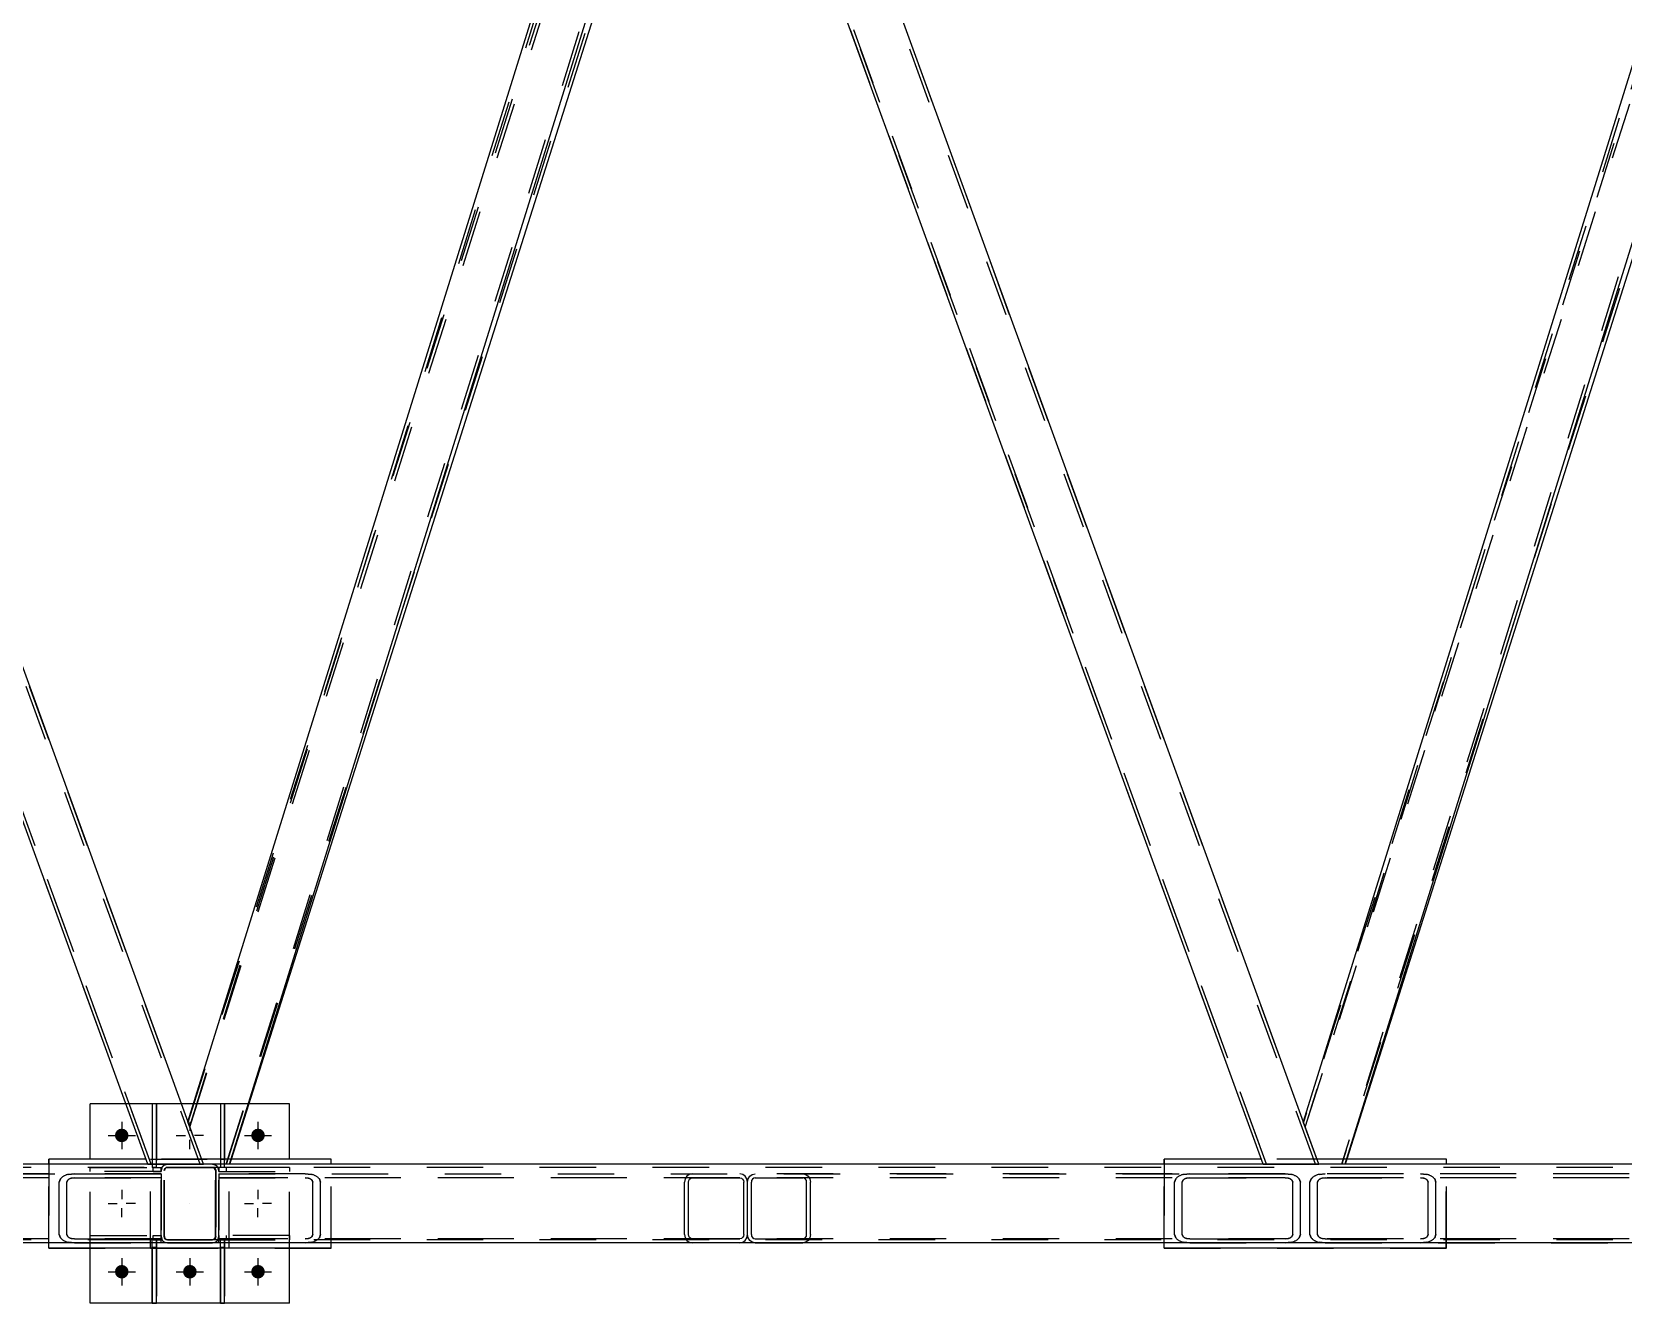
# Model space of a CAD drawing. Header units: millimetres. Extents: x -815 to 374, y -743 to 98.
# Drawn here: x 73.7 to 128.9, y -60.7 to -16.6 of the extents above; entities that cross this region are included whole.
import ezdxf

# ---------------------------------------------------------------- set-up
doc = ezdxf.new("R2010")
doc.units = ezdxf.units.MM
doc.linetypes.add('DXK_LINE_DOT2', pattern=[3.9198, 1.9599, -1.9599])
doc.linetypes.add('DXK_LINE_DOT3', pattern=[5.9187, 2.979, -0.9799, 0.9799, -0.9799])

# ---------------------------------------------------------------- blocks, each defined once
blk = doc.blocks.new('Bolt-232933173-1427 - 1369')
at = {"linetype": 'Continuous'}
for points in [[(77.026, -54.908, -1), (76.554, -54.908, -1)], [(81.754, -54.908, -1), (81.281, -54.908, -1)], [(77.026, -59.635, -1), (76.554, -59.635, -1)], [(79.39, -59.635, -1), (78.917, -59.635, -1)], [(81.754, -59.635, -1), (81.281, -59.635, -1)]]:
    blk.add_hatch(color=1, dxfattribs=at).paths.add_polyline_path(points)
at = {"color": 1, "linetype": 'Continuous'}
for p, q in [((76.79, -54.435), (76.79, -55.38)), ((79.154, -54.435), (79.154, -54.75)), ((81.517, -54.435), (81.517, -55.38)), ((76.317, -54.908), (77.263, -54.908)), ((78.681, -54.908), (78.996, -54.908)), ((79.154, -55.38), (79.154, -55.065)), ((79.626, -54.908), (79.312, -54.908)), ((81.045, -54.908), (81.99, -54.908)), ((76.79, -56.798), (76.79, -57.113)), ((81.517, -56.798), (81.517, -57.113)), ((76.317, -57.271), (76.632, -57.271)), ((77.263, -57.271), (76.948, -57.271)), ((81.045, -57.271), (81.36, -57.271)), ((81.99, -57.271), (81.675, -57.271)), ((76.79, -57.744), (76.79, -57.429)), ((81.517, -57.744), (81.517, -57.429)), ((76.79, -59.162), (76.79, -60.108)), ((79.154, -59.162), (79.154, -60.108)), ((81.517, -59.162), (81.517, -60.108)), ((76.317, -59.635), (77.263, -59.635)), ((78.681, -59.635), (79.626, -59.635)), ((81.045, -59.635), (81.99, -59.635))]:
    blk.add_line(p, q, dxfattribs=at)
blk = doc.blocks.new('Part-232933173-1630 - 1369')
at = {"color": 7, "linetype": 'DXK_LINE_DOT2'}
for p, q in [((320.598, -55.909), (14.1, -55.909)), ((320.598, -56.019), (14.1, -56.019)), ((320.598, -58.528), (14.1, -58.528)), ((320.598, -58.637), (74.256, -58.637)), ((84.051, -58.637), (74.256, -58.637)), ((122.748, -58.637), (112.954, -58.637))]:
    blk.add_line(p, q, dxfattribs=at)
at = {"color": 2, "linetype": 'Continuous'}
for p, q in [((74.256, -58.637), (45.353, -58.637)), ((112.954, -58.637), (84.051, -58.637)), ((151.651, -58.637), (122.748, -58.637))]:
    blk.add_line(p, q, dxfattribs=at)
blk = doc.blocks.new('Part-232933173-1656 - 1369')
at = {"color": 7, "linetype": 'DXK_LINE_DOT2'}
for p, q in [((320.598, -56.018), (11.197, -56.018)), ((320.598, -58.527), (11.197, -58.527))]:
    blk.add_line(p, q, dxfattribs=at)
at = {"color": 2, "linetype": 'Continuous'}
for p, q in [((320.598, -55.909), (13.015, -55.909)), ((320.598, -58.636), (13.015, -58.636))]:
    blk.add_line(p, q, dxfattribs=at)
blk = doc.blocks.new('Part-232933173-1674 - 1369')
at = {"color": 2, "linetype": 'Continuous'}
for p, q in [((75.699, -55.728), (75.699, -53.817)), ((76.928, -53.817), (75.699, -53.817)), ((79.278, -53.817), (78.863, -53.817)), ((82.608, -53.817), (81.203, -53.817)), ((82.608, -55.728), (82.608, -53.817)), ((75.699, -60.726), (75.699, -58.819)), ((82.608, -60.726), (82.608, -58.819)), ((82.608, -60.726), (75.699, -60.726))]:
    blk.add_line(p, q, dxfattribs=at)
at = {"color": 7, "linetype": 'DXK_LINE_DOT2'}
for p, q in [((78.863, -53.817), (76.928, -53.817)), ((81.203, -53.817), (79.278, -53.817)), ((75.699, -58.819), (75.699, -55.728)), ((82.608, -58.819), (82.608, -55.728))]:
    blk.add_line(p, q, dxfattribs=at)
blk = doc.blocks.new('Part-232933173-1677 - 1369')
at = {"color": 7, "linetype": 'DXK_LINE_DOT2'}
for p, q in [((75.699, -56.162), (75.699, -56.017)), ((75.699, -56.017), (77.993, -56.017)), ((78.154, -56.162), (75.699, -56.162)), ((77.881, -56.162), (77.881, -56.017)), ((77.881, -56.017), (78.154, -56.017)), ((77.881, -56.162), (78.154, -56.162)), ((78.154, -56.162), (78.154, -56.017)), ((78.154, -56.017), (78.154, -56.162))]:
    blk.add_line(p, q, dxfattribs=at)
blk = doc.blocks.new('Part-232933173-1680 - 1369')
at = {"color": 7, "linetype": 'DXK_LINE_DOT2'}
for p, q in [((75.699, -58.526), (75.699, -58.38)), ((75.699, -58.38), (78.154, -58.38)), ((78.154, -58.526), (75.699, -58.526)), ((77.881, -58.526), (77.881, -58.38)), ((77.881, -58.38), (78.154, -58.38)), ((77.881, -58.526), (78.154, -58.526)), ((78.154, -58.526), (78.154, -58.38)), ((78.154, -58.38), (78.154, -58.526))]:
    blk.add_line(p, q, dxfattribs=at)
blk = doc.blocks.new('Part-232933173-1683 - 1369')
at = {"color": 7, "linetype": 'DXK_LINE_DOT2'}
for p, q in [((82.608, -56.017), (80.154, -56.017)), ((80.154, -56.017), (80.154, -56.162)), ((80.154, -56.162), (80.154, -56.017)), ((80.154, -56.162), (82.608, -56.162)), ((80.427, -56.162), (80.427, -56.017)), ((82.608, -56.017), (82.608, -56.162))]:
    blk.add_line(p, q, dxfattribs=at)
blk = doc.blocks.new('Part-232933173-1686 - 1369')
at = {"color": 7, "linetype": 'DXK_LINE_DOT2'}
for p, q in [((82.608, -58.38), (80.154, -58.38)), ((80.154, -58.38), (80.154, -58.526)), ((80.154, -58.526), (80.154, -58.38)), ((80.154, -58.526), (82.608, -58.526)), ((80.427, -58.526), (80.427, -58.38)), ((82.608, -58.38), (82.608, -58.526))]:
    blk.add_line(p, q, dxfattribs=at)
blk = doc.blocks.new('Part-232933173-1689 - 1369')
at = {"color": 7, "linetype": 'DXK_LINE_DOT2'}
for p, q in [((80.357, -53.817), (80.211, -53.817)), ((80.211, -53.817), (80.211, -55.746)), ((80.211, -53.817), (80.211, -56.019)), ((80.357, -55.746), (80.357, -53.817)), ((80.357, -53.817), (80.357, -56.019)), ((80.357, -55.746), (80.211, -55.746)), ((80.211, -55.746), (80.211, -56.019)), ((80.357, -56.019), (80.357, -55.746)), ((80.357, -56.019), (80.211, -56.019)), ((80.357, -56.019), (80.357, -56.019))]:
    blk.add_line(p, q, dxfattribs=at)
blk = doc.blocks.new('Part-232933173-1692 - 1369')
at = {"color": 7, "linetype": 'DXK_LINE_DOT2'}
for p, q in [((77.993, -53.817), (77.848, -53.817)), ((77.848, -53.817), (77.848, -55.746)), ((77.848, -53.817), (77.848, -56.019)), ((77.993, -55.746), (77.993, -53.817)), ((77.993, -53.817), (77.993, -56.019)), ((77.993, -55.746), (77.848, -55.746)), ((77.848, -55.746), (77.848, -56.019)), ((77.993, -56.019), (77.993, -55.746)), ((77.993, -56.019), (77.848, -56.019)), ((77.993, -56.019), (77.993, -56.019))]:
    blk.add_line(p, q, dxfattribs=at)
blk = doc.blocks.new('Part-232933173-1695 - 1369')
at = {"color": 7, "linetype": 'DXK_LINE_DOT2'}
for p, q in [((80.357, -58.528), (80.211, -58.528)), ((80.211, -58.8), (80.211, -58.528)), ((80.211, -58.819), (80.211, -58.528)), ((80.357, -58.8), (80.211, -58.8)), ((80.211, -58.8), (80.211, -60.726)), ((80.357, -58.528), (80.357, -60.726)), ((80.357, -58.819), (80.357, -58.528))]:
    blk.add_line(p, q, dxfattribs=at)
at = {"color": 2, "linetype": 'Continuous'}
for p, q in [((80.211, -60.726), (80.211, -58.819)), ((80.357, -60.726), (80.357, -58.819)), ((80.211, -60.726), (80.357, -60.726))]:
    blk.add_line(p, q, dxfattribs=at)
blk = doc.blocks.new('Part-232933173-1698 - 1369')
at = {"color": 7, "linetype": 'DXK_LINE_DOT2'}
for p, q in [((77.993, -58.528), (77.848, -58.528)), ((77.848, -58.8), (77.848, -58.528)), ((77.848, -58.819), (77.848, -58.528)), ((77.993, -58.8), (77.848, -58.8)), ((77.848, -58.8), (77.848, -60.726)), ((77.993, -58.528), (77.993, -60.726)), ((77.993, -58.819), (77.993, -58.528))]:
    blk.add_line(p, q, dxfattribs=at)
at = {"color": 2, "linetype": 'Continuous'}
for p, q in [((77.848, -60.726), (77.848, -58.819)), ((77.993, -60.726), (77.993, -58.819)), ((77.848, -60.726), (77.993, -60.726))]:
    blk.add_line(p, q, dxfattribs=at)
blk = doc.blocks.new('Part-232933173-1701 - 1369')
at = {"color": 7, "linetype": 'DXK_LINE_DOT2'}
for p, q in [((77.79, -58.817), (77.79, -55.726)), ((77.79, -55.726), (80.517, -55.726)), ((80.517, -58.817), (80.517, -55.726)), ((77.79, -58.817), (80.517, -58.817))]:
    blk.add_line(p, q, dxfattribs=at)
blk = doc.blocks.new('Part-232933173-1704 - 1369')
at = {"color": 7, "linetype": 'DXK_LINE_DOT2'}
for p, q in [((78.17, -56.042), (78.154, -56.126)), ((78.154, -56.126), (78.17, -56.042)), ((78.154, -58.417), (78.154, -56.126)), ((78.154, -56.126), (78.154, -56.126)), ((78.154, -58.417), (78.154, -56.126)), ((78.271, -56.084), (78.263, -56.126)), ((78.263, -56.126), (78.271, -56.084)), ((78.263, -58.417), (78.263, -56.126)), ((78.263, -56.126), (78.263, -56.126)), ((78.263, -58.417), (78.263, -56.126)), ((78.295, -56.049), (78.271, -56.084)), ((78.271, -56.084), (78.295, -56.049)), ((78.372, -55.908), (78.288, -55.924)), ((78.288, -55.924), (78.372, -55.908)), ((78.33, -56.025), (78.295, -56.049)), ((78.372, -56.017), (78.33, -56.025)), ((79.936, -55.908), (78.372, -55.908)), ((78.372, -55.908), (78.372, -55.908)), ((79.936, -55.908), (78.372, -55.908)), ((78.372, -56.017), (79.936, -56.017)), ((78.372, -56.017), (78.372, -56.017)), ((79.936, -56.017), (78.372, -56.017)), ((79.936, -55.908), (79.936, -55.908)), ((80.019, -55.924), (79.936, -55.908)), ((79.936, -55.908), (80.019, -55.924)), ((79.936, -56.017), (79.936, -56.017)), ((79.977, -56.025), (79.936, -56.017)), ((79.936, -56.017), (79.977, -56.025)), ((80.013, -56.049), (79.977, -56.025)), ((79.977, -56.025), (80.013, -56.049)), ((80.036, -56.084), (80.013, -56.049)), ((80.013, -56.049), (80.036, -56.084)), ((80.045, -56.126), (80.036, -56.084)), ((80.036, -56.084), (80.045, -56.126)), ((80.045, -58.417), (80.045, -56.126)), ((80.045, -56.126), (80.045, -56.126)), ((80.045, -56.126), (80.045, -58.417)), ((80.154, -56.126), (80.137, -56.042)), ((80.137, -56.042), (80.154, -56.126)), ((80.154, -58.417), (80.154, -56.126)), ((80.154, -56.126), (80.154, -56.126)), ((80.154, -58.417), (80.154, -56.126)), ((78.154, -58.417), (78.154, -58.417)), ((78.154, -58.417), (78.17, -58.5)), ((78.17, -58.5), (78.154, -58.417)), ((78.263, -58.417), (78.263, -58.417)), ((78.263, -58.417), (78.271, -58.458)), ((78.271, -58.458), (78.263, -58.417)), ((78.271, -58.458), (78.295, -58.494)), ((78.295, -58.494), (78.271, -58.458)), ((78.295, -58.494), (78.33, -58.517)), ((78.33, -58.517), (78.295, -58.494)), ((78.33, -58.517), (78.372, -58.526)), ((78.372, -58.526), (78.33, -58.517)), ((78.372, -58.526), (79.936, -58.526)), ((78.372, -58.526), (78.372, -58.526)), ((79.936, -58.526), (78.372, -58.526)), ((79.977, -58.517), (79.936, -58.526)), ((79.936, -58.526), (79.936, -58.526)), ((80.013, -58.494), (79.977, -58.517)), ((80.013, -58.494), (80.036, -58.458)), ((80.036, -58.458), (80.013, -58.494)), ((80.036, -58.458), (80.045, -58.417)), ((80.045, -58.417), (80.036, -58.458)), ((80.045, -58.417), (80.045, -58.417)), ((80.137, -58.5), (80.154, -58.417)), ((80.154, -58.417), (80.137, -58.5)), ((80.154, -58.417), (80.154, -58.417)), ((78.288, -58.618), (78.372, -58.635)), ((78.372, -58.635), (78.288, -58.618)), ((78.372, -58.635), (79.936, -58.635)), ((78.372, -58.635), (78.372, -58.635)), ((78.372, -58.635), (79.936, -58.635)), ((79.936, -58.635), (80.019, -58.618)), ((80.019, -58.618), (79.936, -58.635)), ((79.936, -58.635), (79.936, -58.635))]:
    blk.add_line(p, q, dxfattribs=at)
at = {"color": 7, "linetype": 'DXK_LINE_DOT3'}
blk.add_line((79.154, -57.271), (79.154, -57.271), dxfattribs=at)
at = {"color": 7, "linetype": 'DXK_LINE_DOT2'}
for centre, start, end in [((78.372, -56.126), 112.5, 157.5), ((78.372, -56.126), 112.5, 157.5), ((79.936, -56.126), 22.5, 67.5), ((79.936, -56.126), 22.5, 67.5), ((78.372, -58.417), 202.5, 247.5), ((78.372, -58.417), 202.5, 247.5), ((79.936, -58.417), 292.5, 337.5), ((79.936, -58.417), 292.5, 337.5)]:
    blk.add_arc(centre, 0.218, start, end, dxfattribs=at)
blk = doc.blocks.new('Part-232933173-2122 - 1369')
at = {"color": 2, "linetype": 'Continuous'}
for p, q in [((77.623, -55.728), (74.256, -55.728)), ((74.256, -55.909), (74.256, -55.728)), ((84.051, -55.728), (80.587, -55.728)), ((84.051, -55.909), (84.051, -55.728)), ((74.256, -58.819), (74.256, -58.636)), ((84.051, -58.819), (74.256, -58.819)), ((84.051, -58.819), (84.051, -58.636))]:
    blk.add_line(p, q, dxfattribs=at)
at = {"color": 7, "linetype": 'DXK_LINE_DOT2'}
for p, q in [((80.587, -55.728), (77.623, -55.728)), ((74.256, -58.636), (74.256, -55.909)), ((84.051, -58.636), (84.051, -55.909))]:
    blk.add_line(p, q, dxfattribs=at)
blk = doc.blocks.new('Part-232933173-1795 - 1369')
at = {"color": 2, "linetype": 'Continuous'}
for p, q in [((79.087, -54.432), (95.769, -0.909)), ((96.369, -0.909), (95.769, -0.909)), ((96.949, -2.503), (96.369, -0.909)), ((97.072, -2.841), (96.949, -2.503)), ((80.531, -55.909), (97.072, -2.841)), ((79.624, -55.909), (79.087, -54.432))]:
    blk.add_line(p, q, dxfattribs=at)
at = {"color": 7, "linetype": 'DXK_LINE_DOT2'}
for p, q in [((79.148, -54.601), (95.884, -0.909)), ((80.416, -55.909), (97.01, -2.672)), ((97.072, -2.841), (96.972, -2.568)), ((80.531, -55.909), (79.624, -55.909))]:
    blk.add_line(p, q, dxfattribs=at)
blk = doc.blocks.new('Part-232933173-1800 - 1369')
at = {"color": 2, "linetype": 'Continuous'}
for p, q in [((134.467, -0.909), (117.784, -54.432)), ((135.066, -0.909), (134.467, -0.909)), ((135.646, -2.503), (135.066, -0.909)), ((135.769, -2.841), (135.646, -2.503)), ((135.769, -2.841), (119.228, -55.909)), ((118.322, -55.909), (117.784, -54.432))]:
    blk.add_line(p, q, dxfattribs=at)
at = {"color": 7, "linetype": 'DXK_LINE_DOT2'}
for p, q in [((134.581, -0.909), (117.846, -54.601)), ((135.708, -2.672), (119.114, -55.909)), ((135.769, -2.841), (135.67, -2.568)), ((119.228, -55.909), (118.322, -55.909))]:
    blk.add_line(p, q, dxfattribs=at)
blk = doc.blocks.new('Part-232933173-1835 - 1369')
at = {"color": 2, "linetype": 'Continuous'}
for p, q in [((59.374, -0.909), (57.671, -0.909)), ((59.606, -0.909), (59.374, -0.909)), ((59.606, -0.909), (79.087, -54.432)), ((77.69, -55.909), (58.374, -2.841))]:
    blk.add_line(p, q, dxfattribs=at)
at = {"color": 7, "linetype": 'DXK_LINE_DOT2'}
for p, q in [((58.374, -2.841), (57.671, -0.909)), ((77.806, -55.909), (57.787, -0.909)), ((79.508, -55.909), (59.49, -0.909)), ((59.588, -0.909), (59.538, -0.909)), ((59.606, -0.909), (59.588, -0.909)), ((79.624, -55.909), (79.087, -54.432)), ((77.69, -55.909), (79.624, -55.909))]:
    blk.add_line(p, q, dxfattribs=at)
blk = doc.blocks.new('Part-232933173-1840 - 1369')
at = {"color": 2, "linetype": 'Continuous'}
for p, q in [((98.071, -0.909), (96.369, -0.909)), ((98.303, -0.909), (98.071, -0.909)), ((98.303, -0.909), (117.784, -54.432)), ((116.387, -55.909), (97.072, -2.841))]:
    blk.add_line(p, q, dxfattribs=at)
at = {"color": 7, "linetype": 'DXK_LINE_DOT2'}
for p, q in [((97.072, -2.841), (96.369, -0.909)), ((116.503, -55.909), (96.485, -0.909)), ((118.206, -55.909), (98.187, -0.909)), ((98.286, -0.909), (98.235, -0.909)), ((98.303, -0.909), (98.286, -0.909)), ((118.322, -55.909), (117.784, -54.432)), ((116.387, -55.909), (118.322, -55.909))]:
    blk.add_line(p, q, dxfattribs=at)
blk = doc.blocks.new('Part-232933173-1862 - 1369')
at = {"color": 7, "linetype": 'DXK_LINE_DOT2'}
for p, q in [((79.094, -54.452), (95.784, -1.818)), ((79.155, -54.62), (95.899, -1.818)), ((95.784, -1.818), (96.699, -1.818)), ((96.699, -1.818), (97.23, -3.276)), ((80.425, -55.909), (97.169, -3.108)), ((79.624, -55.909), (79.094, -54.452)), ((80.539, -55.909), (80.597, -55.728)), ((80.539, -55.909), (79.624, -55.909))]:
    blk.add_line(p, q, dxfattribs=at)
at = {"color": 2, "linetype": 'Continuous'}
blk.add_line((80.597, -55.728), (97.23, -3.276), dxfattribs=at)
blk = doc.blocks.new('Part-232933173-1863 - 1369')
at = {"color": 7, "linetype": 'DXK_LINE_DOT2'}
for p, q in [((134.482, -1.819), (117.791, -54.452)), ((117.853, -54.62), (134.596, -1.819)), ((134.482, -1.819), (135.397, -1.819)), ((135.397, -1.819), (135.927, -3.276)), ((135.866, -3.108), (119.122, -55.909)), ((118.322, -55.909), (117.791, -54.452)), ((119.294, -55.728), (119.237, -55.909)), ((119.237, -55.909), (118.322, -55.909))]:
    blk.add_line(p, q, dxfattribs=at)
at = {"color": 2, "linetype": 'Continuous'}
blk.add_line((135.927, -3.276), (119.294, -55.728), dxfattribs=at)
blk = doc.blocks.new('Part-232933173-1867 - 1369')
at = {"color": 7, "linetype": 'DXK_LINE_DOT2'}
for p, q in [((59.937, -1.818), (58.002, -1.818)), ((58.002, -1.818), (77.69, -55.909)), ((58.118, -1.818), (77.806, -55.909)), ((79.508, -55.909), (59.821, -1.818)), ((79.624, -55.909), (59.937, -1.818)), ((77.69, -55.909), (79.624, -55.909))]:
    blk.add_line(p, q, dxfattribs=at)
blk = doc.blocks.new('Part-232933173-1868 - 1369')
at = {"color": 7, "linetype": 'DXK_LINE_DOT2'}
for p, q in [((98.634, -1.818), (96.699, -1.818)), ((96.699, -1.818), (116.387, -55.909)), ((96.815, -1.818), (116.503, -55.909)), ((118.206, -55.909), (98.518, -1.818)), ((118.322, -55.909), (98.634, -1.818)), ((116.387, -55.909), (118.322, -55.909))]:
    blk.add_line(p, q, dxfattribs=at)
blk = doc.blocks.new('Part-232933173-1874 - 1369')
at = {"color": 7, "linetype": 'DXK_LINE_DOT2'}
for p, q in [((78.175, -56.044), (78.159, -56.126)), ((78.159, -56.126), (78.175, -56.044)), ((78.159, -58.417), (78.159, -56.126)), ((78.159, -56.126), (78.159, -56.126)), ((78.159, -58.417), (78.159, -56.126)), ((78.176, -56.042), (78.175, -56.044)), ((78.175, -56.044), (78.176, -56.042)), ((78.277, -56.084), (78.268, -56.126)), ((78.268, -56.126), (78.277, -56.084)), ((78.268, -58.417), (78.268, -56.126)), ((78.268, -56.126), (78.268, -56.126)), ((78.268, -58.417), (78.268, -56.126)), ((78.3, -56.049), (78.277, -56.084)), ((78.277, -56.084), (78.3, -56.049)), ((78.377, -55.908), (78.294, -55.924)), ((78.294, -55.924), (78.377, -55.908)), ((78.336, -56.025), (78.3, -56.049)), ((78.3, -56.049), (78.336, -56.025)), ((78.377, -56.017), (78.336, -56.025)), ((78.336, -56.025), (78.377, -56.017)), ((79.941, -55.908), (78.377, -55.908)), ((78.377, -55.908), (78.377, -55.908)), ((79.941, -55.908), (78.377, -55.908)), ((78.377, -56.017), (79.941, -56.017)), ((78.377, -56.017), (78.377, -56.017)), ((79.941, -56.017), (78.377, -56.017)), ((79.941, -55.908), (79.941, -55.908)), ((80.024, -55.924), (79.941, -55.908)), ((79.941, -55.908), (80.024, -55.924)), ((79.941, -56.017), (79.941, -56.017)), ((79.983, -56.025), (79.941, -56.017)), ((79.941, -56.017), (79.983, -56.025)), ((80.018, -56.049), (79.983, -56.025)), ((79.983, -56.025), (80.018, -56.049)), ((80.042, -56.084), (80.018, -56.049)), ((80.018, -56.049), (80.042, -56.084)), ((80.05, -56.126), (80.042, -56.084)), ((80.042, -56.084), (80.05, -56.126)), ((80.05, -58.417), (80.05, -56.126)), ((80.05, -56.126), (80.05, -56.126)), ((80.05, -56.126), (80.05, -58.417)), ((80.143, -56.044), (80.143, -56.042)), ((80.143, -56.042), (80.143, -56.044)), ((80.159, -56.126), (80.143, -56.044)), ((80.143, -56.044), (80.159, -56.126)), ((80.159, -58.417), (80.159, -56.126)), ((80.159, -56.126), (80.159, -56.126)), ((80.159, -58.417), (80.159, -56.126)), ((78.159, -58.417), (78.159, -58.417)), ((78.159, -58.417), (78.176, -58.5)), ((78.176, -58.5), (78.159, -58.417)), ((78.268, -58.417), (78.268, -58.417)), ((78.268, -58.417), (78.277, -58.458)), ((78.277, -58.458), (78.268, -58.417)), ((78.277, -58.458), (78.3, -58.494)), ((78.3, -58.494), (78.277, -58.458)), ((78.3, -58.494), (78.336, -58.518)), ((78.336, -58.517), (78.3, -58.494)), ((78.377, -58.526), (78.336, -58.517)), ((78.336, -58.518), (78.377, -58.526)), ((78.377, -58.526), (79.941, -58.526)), ((78.377, -58.526), (78.377, -58.526)), ((79.941, -58.526), (78.377, -58.526)), ((79.983, -58.517), (79.941, -58.526)), ((79.941, -58.526), (79.983, -58.518)), ((79.941, -58.526), (79.941, -58.526)), ((79.983, -58.518), (80.018, -58.494)), ((80.018, -58.494), (79.983, -58.517)), ((80.018, -58.494), (80.042, -58.458)), ((80.042, -58.458), (80.018, -58.494)), ((80.042, -58.458), (80.05, -58.417)), ((80.05, -58.417), (80.042, -58.458)), ((80.05, -58.417), (80.05, -58.417)), ((80.143, -58.5), (80.159, -58.417)), ((80.159, -58.417), (80.143, -58.5)), ((80.159, -58.417), (80.159, -58.417)), ((78.294, -58.618), (78.377, -58.635)), ((78.377, -58.635), (78.294, -58.618)), ((78.377, -58.635), (79.941, -58.635)), ((78.377, -58.635), (78.377, -58.635)), ((78.377, -58.635), (79.941, -58.635)), ((79.941, -58.635), (80.024, -58.618)), ((80.024, -58.618), (79.941, -58.635)), ((79.941, -58.635), (79.941, -58.635))]:
    blk.add_line(p, q, dxfattribs=at)
for centre, start, end in [((78.377, -56.126), 112.5, 157.5), ((78.377, -56.126), 112.5, 157.5), ((79.941, -56.126), 22.5, 67.5), ((79.941, -56.126), 22.5, 67.5), ((78.377, -58.417), 202.5, 247.5), ((78.377, -58.417), 202.5, 247.5), ((79.941, -58.417), 292.5, 337.5), ((79.941, -58.417), 292.5, 337.5)]:
    blk.add_arc(centre, 0.218, start, end, dxfattribs=at)
blk = doc.blocks.new('Part-232933173-1883 - 1369')
at = {"color": 7, "linetype": 'DXK_LINE_DOT2'}
for p, q in [((59.882, -56.322), (59.968, -56.258)), ((59.968, -56.258), (60.069, -56.236)), ((60.069, -56.236), (61.724, -56.236)), ((78.158, -56.236), (60.069, -56.236)), ((61.724, -56.236), (61.825, -56.258)), ((61.825, -56.258), (61.911, -56.322)), ((75.149, -56.236), (74.947, -56.258)), ((78.158, -58.636), (78.158, -56.236)), ((59.805, -56.527), (59.825, -56.416)), ((59.805, -58.345), (59.805, -56.527)), ((59.825, -56.416), (59.882, -56.322)), ((59.947, -56.472), (59.937, -56.527)), ((59.937, -58.345), (59.937, -56.527)), ((59.976, -56.424), (59.947, -56.472)), ((60.019, -56.393), (59.976, -56.424)), ((60.069, -56.382), (60.019, -56.393)), ((60.069, -56.382), (61.724, -56.382)), ((78.158, -56.382), (60.069, -56.382)), ((61.774, -56.393), (61.724, -56.382)), ((61.817, -56.424), (61.774, -56.393)), ((61.846, -56.472), (61.817, -56.424)), ((61.856, -56.527), (61.846, -56.472)), ((61.856, -58.345), (61.856, -56.527)), ((61.911, -56.322), (61.968, -56.416)), ((61.968, -56.416), (61.988, -56.527)), ((61.988, -58.345), (61.988, -56.527)), ((74.66, -56.416), (74.62, -56.527)), ((74.62, -58.345), (74.62, -56.527)), ((74.885, -56.527), (74.905, -56.472)), ((74.885, -58.345), (74.885, -56.527)), ((75.048, -56.393), (75.149, -56.382)), ((75.149, -56.382), (78.158, -56.382)), ((59.825, -58.457), (59.805, -58.345)), ((59.882, -58.551), (59.825, -58.457)), ((59.937, -58.345), (59.947, -58.401)), ((59.947, -58.401), (59.976, -58.448)), ((59.976, -58.448), (60.019, -58.48)), ((60.019, -58.48), (60.069, -58.491)), ((60.069, -58.491), (61.724, -58.491)), ((78.158, -58.491), (60.069, -58.491)), ((61.724, -58.491), (61.774, -58.48)), ((61.774, -58.48), (61.817, -58.448)), ((61.817, -58.448), (61.846, -58.401)), ((61.846, -58.401), (61.856, -58.345)), ((61.968, -58.457), (61.911, -58.551)), ((61.988, -58.345), (61.968, -58.457)), ((74.62, -58.345), (74.66, -58.457)), ((74.905, -58.401), (74.885, -58.345)), ((75.149, -58.491), (75.048, -58.48)), ((59.968, -58.614), (59.882, -58.551)), ((60.069, -58.636), (59.968, -58.614)), ((60.069, -58.636), (61.724, -58.636)), ((78.158, -58.636), (60.069, -58.636)), ((61.825, -58.614), (61.724, -58.636)), ((61.911, -58.551), (61.825, -58.614)), ((74.947, -58.614), (75.149, -58.636)), ((75.149, -58.636), (78.158, -58.636))]:
    blk.add_line(p, q, dxfattribs=at)
for centre, radius, start, end in [((75.029, -56.747), 0.495, 99.5182, 138.0638), ((75.089, -56.637), 0.248, 99.5182, 138.0638), ((75.029, -58.126), 0.495, 221.9363, 260.4819), ((75.089, -58.236), 0.248, 221.9363, 260.4819)]:
    blk.add_arc(centre, radius, start, end, dxfattribs=at)
blk = doc.blocks.new('Part-232933173-1886 - 1369')
at = {"color": 7, "linetype": 'DXK_LINE_DOT2'}
for p, q in [((41.152, -56.236), (40.949, -56.259)), ((41.152, -56.236), (44.46, -56.236)), ((41.152, -56.236), (78.158, -56.236)), ((44.663, -56.259), (44.46, -56.236)), ((74.947, -56.258), (75.15, -56.236)), ((75.15, -56.236), (78.158, -56.236)), ((78.158, -56.236), (78.158, -58.636)), ((40.663, -56.416), (40.622, -56.527)), ((40.622, -58.345), (40.622, -56.527)), ((40.887, -56.527), (40.907, -56.472)), ((40.887, -58.345), (40.887, -56.527)), ((41.05, -56.393), (41.152, -56.382)), ((41.152, -56.382), (44.46, -56.382)), ((78.158, -56.382), (41.152, -56.382)), ((44.46, -56.382), (44.561, -56.393)), ((44.705, -56.472), (44.725, -56.527)), ((44.725, -58.345), (44.725, -56.527)), ((44.99, -56.527), (44.949, -56.416)), ((44.99, -58.345), (44.99, -56.527)), ((74.62, -56.527), (74.661, -56.416)), ((74.62, -58.345), (74.62, -56.527)), ((74.905, -56.472), (74.885, -56.527)), ((74.885, -58.345), (74.885, -56.527)), ((75.15, -56.382), (75.048, -56.393)), ((40.622, -58.345), (40.663, -58.457)), ((40.907, -58.401), (40.887, -58.345)), ((41.152, -58.491), (41.05, -58.48)), ((41.152, -58.491), (44.46, -58.491)), ((78.158, -58.491), (41.152, -58.491)), ((44.561, -58.48), (44.46, -58.491)), ((44.725, -58.345), (44.705, -58.401)), ((44.949, -58.457), (44.99, -58.345)), ((74.661, -58.457), (74.62, -58.345)), ((74.885, -58.345), (74.905, -58.401)), ((75.048, -58.48), (75.15, -58.491)), ((75.15, -58.491), (78.158, -58.491)), ((40.949, -58.614), (41.152, -58.636)), ((41.152, -58.636), (44.46, -58.636)), ((78.158, -58.636), (41.152, -58.636)), ((44.46, -58.636), (44.663, -58.614)), ((75.15, -58.636), (74.947, -58.614))]:
    blk.add_line(p, q, dxfattribs=at)
for centre, radius, start, end in [((41.031, -56.747), 0.495, 99.5182, 138.0638), ((44.581, -56.747), 0.495, 41.9363, 80.4819), ((75.029, -56.747), 0.495, 99.5182, 138.0638), ((41.091, -56.637), 0.248, 99.5182, 138.0638), ((44.521, -56.637), 0.248, 41.9363, 80.4819), ((75.089, -56.637), 0.248, 99.5182, 138.0638), ((41.031, -58.126), 0.495, 221.9363, 260.4819), ((41.091, -58.236), 0.248, 221.9363, 260.4819), ((44.521, -58.236), 0.248, 279.5182, 318.0638), ((44.581, -58.126), 0.495, 279.5182, 318.0638), ((75.029, -58.126), 0.495, 221.9363, 260.4819), ((75.089, -58.236), 0.248, 221.9363, 260.4819)]:
    blk.add_arc(centre, radius, start, end, dxfattribs=at)
blk = doc.blocks.new('Part-232933173-1967 - 1369')
at = {"color": 7, "linetype": 'DXK_LINE_DOT2'}
for p, q in [((118.546, -56.236), (118.344, -56.259)), ((155.853, -56.236), (118.546, -56.236)), ((122.058, -56.259), (121.855, -56.236)), ((152.342, -56.258), (152.544, -56.236)), ((155.853, -56.236), (156.055, -56.258)), ((118.057, -56.416), (118.017, -56.527)), ((118.017, -58.345), (118.017, -56.527)), ((118.282, -56.527), (118.302, -56.472)), ((118.282, -58.345), (118.282, -56.527)), ((118.445, -56.393), (118.546, -56.382)), ((118.546, -56.382), (121.855, -56.382)), ((155.853, -56.382), (118.546, -56.382)), ((121.855, -56.382), (121.956, -56.393)), ((122.099, -56.472), (122.12, -56.527)), ((122.12, -58.345), (122.12, -56.527)), ((122.384, -56.527), (122.344, -56.416)), ((122.384, -58.345), (122.384, -56.527)), ((152.015, -56.527), (152.055, -56.416)), ((152.015, -58.345), (152.015, -56.527)), ((152.3, -56.472), (152.28, -56.527)), ((152.28, -58.345), (152.28, -56.527)), ((152.544, -56.382), (152.443, -56.393)), ((155.954, -56.393), (155.853, -56.382)), ((156.118, -56.527), (156.097, -56.472)), ((156.118, -58.345), (156.118, -56.527)), ((156.342, -56.416), (156.382, -56.527)), ((156.382, -58.345), (156.382, -56.527)), ((118.017, -58.345), (118.057, -58.457)), ((118.302, -58.401), (118.282, -58.345)), ((118.546, -58.491), (118.445, -58.48)), ((118.546, -58.491), (121.855, -58.491)), ((155.853, -58.491), (118.546, -58.491)), ((121.956, -58.48), (121.855, -58.491)), ((122.12, -58.345), (122.099, -58.401)), ((122.344, -58.457), (122.384, -58.345)), ((152.055, -58.457), (152.015, -58.345)), ((152.28, -58.345), (152.3, -58.401)), ((152.443, -58.48), (152.544, -58.491)), ((155.853, -58.491), (155.954, -58.48)), ((156.097, -58.401), (156.118, -58.345)), ((156.382, -58.345), (156.342, -58.457)), ((118.344, -58.614), (118.546, -58.636)), ((118.546, -58.636), (121.855, -58.636)), ((118.546, -58.636), (155.853, -58.636)), ((121.855, -58.636), (122.058, -58.614)), ((152.544, -58.636), (152.342, -58.614)), ((152.544, -58.636), (155.853, -58.636)), ((156.055, -58.614), (155.853, -58.636))]:
    blk.add_line(p, q, dxfattribs=at)
for centre, radius, start, end in [((118.426, -56.747), 0.495, 99.5182, 138.0638), ((121.976, -56.747), 0.495, 41.9363, 80.4819), ((152.424, -56.747), 0.495, 99.5182, 138.0638), ((155.974, -56.747), 0.495, 41.9363, 80.4819), ((118.486, -56.637), 0.248, 99.5182, 138.0638), ((121.915, -56.637), 0.248, 41.9363, 80.4819), ((152.484, -56.637), 0.248, 99.5182, 138.0638), ((155.913, -56.637), 0.248, 41.9363, 80.4819), ((118.426, -58.126), 0.495, 221.9363, 260.4819), ((118.486, -58.236), 0.248, 221.9363, 260.4819), ((121.915, -58.236), 0.248, 279.5182, 318.0638), ((121.976, -58.126), 0.495, 279.5182, 318.0638), ((152.424, -58.126), 0.495, 221.9363, 260.4819), ((152.484, -58.236), 0.248, 221.9363, 260.4819), ((155.913, -58.236), 0.248, 279.5182, 318.0638), ((155.974, -58.126), 0.495, 279.5182, 318.0638)]:
    blk.add_arc(centre, radius, start, end, dxfattribs=at)
blk = doc.blocks.new('Part-232933173-1973 - 1369')
at = {"color": 7, "linetype": 'DXK_LINE_DOT2'}
for p, q in [((83.158, -56.236), (80.158, -56.236)), ((80.158, -56.236), (80.158, -58.636)), ((80.158, -56.236), (117.156, -56.236)), ((83.36, -56.259), (83.158, -56.236)), ((113.644, -56.258), (113.847, -56.236)), ((113.847, -56.236), (117.156, -56.236)), ((117.156, -56.236), (117.358, -56.258)), ((117.156, -56.382), (80.158, -56.382)), ((83.158, -56.382), (83.259, -56.393)), ((83.402, -56.472), (83.422, -56.527)), ((83.422, -58.345), (83.422, -56.527)), ((83.687, -56.527), (83.647, -56.416)), ((83.687, -58.345), (83.687, -56.527)), ((113.318, -56.527), (113.358, -56.416)), ((113.318, -58.345), (113.318, -56.527)), ((113.603, -56.472), (113.582, -56.527)), ((113.582, -58.345), (113.582, -56.527)), ((113.847, -56.382), (113.746, -56.393)), ((113.847, -56.382), (117.156, -56.382)), ((117.257, -56.393), (117.156, -56.382)), ((117.42, -56.527), (117.4, -56.472)), ((117.42, -58.345), (117.42, -56.527)), ((117.645, -56.416), (117.685, -56.527)), ((117.685, -58.345), (117.685, -56.527)), ((80.158, -58.491), (83.158, -58.491)), ((117.156, -58.491), (80.158, -58.491)), ((83.259, -58.48), (83.158, -58.491)), ((83.422, -58.345), (83.402, -58.401)), ((83.647, -58.457), (83.687, -58.345)), ((113.358, -58.457), (113.318, -58.345)), ((113.582, -58.345), (113.603, -58.401)), ((113.746, -58.48), (113.847, -58.491)), ((113.847, -58.491), (117.156, -58.491)), ((117.156, -58.491), (117.257, -58.48)), ((117.4, -58.401), (117.42, -58.345)), ((117.685, -58.345), (117.645, -58.457)), ((117.156, -58.636), (80.158, -58.636)), ((83.158, -58.636), (83.36, -58.614)), ((113.847, -58.636), (113.644, -58.614)), ((117.358, -58.614), (117.156, -58.636))]:
    blk.add_line(p, q, dxfattribs=at)
for centre, radius, start, end in [((83.278, -56.747), 0.495, 41.9363, 80.4819), ((113.726, -56.747), 0.495, 99.5182, 138.0638), ((117.276, -56.747), 0.495, 41.9363, 80.4819), ((83.218, -56.637), 0.248, 41.9363, 80.4819), ((113.787, -56.637), 0.248, 99.5182, 138.0638), ((117.216, -56.637), 0.248, 41.9363, 80.4819), ((83.218, -58.236), 0.248, 279.5182, 318.0638), ((83.278, -58.126), 0.495, 279.5182, 318.0638), ((113.726, -58.126), 0.495, 221.9363, 260.4819), ((113.787, -58.236), 0.248, 221.9363, 260.4819), ((117.216, -58.236), 0.248, 279.5182, 318.0638), ((117.276, -58.126), 0.495, 279.5182, 318.0638)]:
    blk.add_arc(centre, radius, start, end, dxfattribs=at)
blk = doc.blocks.new('Part-232933173-1976 - 1369')
at = {"color": 7, "linetype": 'DXK_LINE_DOT2'}
for p, q in [((98.58, -56.322), (98.665, -56.259)), ((98.665, -56.259), (98.767, -56.236)), ((117.155, -56.236), (98.767, -56.236)), ((100.421, -56.236), (100.522, -56.259)), ((100.522, -56.259), (100.608, -56.322)), ((113.847, -56.236), (113.644, -56.258)), ((117.358, -56.258), (117.155, -56.236)), ((98.502, -56.527), (98.522, -56.416)), ((98.502, -58.345), (98.502, -56.527)), ((98.522, -56.416), (98.58, -56.322)), ((98.644, -56.472), (98.634, -56.527)), ((98.634, -58.345), (98.634, -56.527)), ((98.673, -56.424), (98.644, -56.472)), ((98.716, -56.393), (98.673, -56.424)), ((98.767, -56.382), (98.716, -56.393)), ((98.767, -56.382), (100.421, -56.382)), ((117.155, -56.382), (98.767, -56.382)), ((100.472, -56.393), (100.421, -56.382)), ((100.515, -56.424), (100.472, -56.393)), ((100.543, -56.472), (100.515, -56.424)), ((100.553, -56.527), (100.543, -56.472)), ((100.553, -58.345), (100.553, -56.527)), ((100.608, -56.322), (100.666, -56.416)), ((100.666, -56.416), (100.686, -56.527)), ((100.686, -58.345), (100.686, -56.527)), ((113.358, -56.416), (113.317, -56.527)), ((113.317, -58.345), (113.317, -56.527)), ((113.582, -56.527), (113.602, -56.472)), ((113.582, -58.345), (113.582, -56.527)), ((113.745, -56.393), (113.847, -56.382)), ((117.155, -56.382), (117.256, -56.393)), ((117.4, -56.472), (117.42, -56.527)), ((117.42, -58.345), (117.42, -56.527)), ((117.684, -56.527), (117.644, -56.416)), ((117.684, -58.345), (117.684, -56.527)), ((98.522, -58.457), (98.502, -58.345)), ((98.58, -58.551), (98.522, -58.457)), ((98.634, -58.345), (98.644, -58.401)), ((98.644, -58.401), (98.673, -58.448)), ((98.673, -58.448), (98.716, -58.48)), ((98.716, -58.48), (98.767, -58.491)), ((98.767, -58.491), (100.421, -58.491)), ((117.155, -58.491), (98.767, -58.491)), ((100.421, -58.491), (100.472, -58.48)), ((100.472, -58.48), (100.515, -58.448)), ((100.515, -58.448), (100.543, -58.401)), ((100.543, -58.401), (100.553, -58.345)), ((100.666, -58.457), (100.608, -58.551)), ((100.686, -58.345), (100.666, -58.457)), ((113.317, -58.345), (113.358, -58.457)), ((113.602, -58.401), (113.582, -58.345)), ((113.847, -58.491), (113.745, -58.48)), ((117.256, -58.48), (117.155, -58.491)), ((117.42, -58.345), (117.4, -58.401)), ((117.644, -58.457), (117.684, -58.345)), ((98.665, -58.614), (98.58, -58.551)), ((98.767, -58.636), (98.665, -58.614)), ((98.767, -58.636), (100.421, -58.636)), ((117.155, -58.636), (98.767, -58.636)), ((100.522, -58.614), (100.421, -58.636)), ((100.608, -58.551), (100.522, -58.614)), ((113.644, -58.614), (113.847, -58.636)), ((113.847, -58.636), (117.155, -58.636)), ((117.155, -58.636), (117.358, -58.614))]:
    blk.add_line(p, q, dxfattribs=at)
for centre, radius, start, end in [((113.726, -56.747), 0.495, 99.5182, 138.0638), ((117.276, -56.747), 0.495, 41.9363, 80.4819), ((113.786, -56.637), 0.248, 99.5182, 138.0638), ((117.215, -56.637), 0.248, 41.9363, 80.4819), ((113.726, -58.126), 0.495, 221.9363, 260.4819), ((113.786, -58.236), 0.248, 221.9363, 260.4819), ((117.215, -58.236), 0.248, 279.5182, 318.0638), ((117.276, -58.126), 0.495, 279.5182, 318.0638)]:
    blk.add_arc(centre, radius, start, end, dxfattribs=at)
blk = doc.blocks.new('Part-232933173-2038 - 1369')
at = {"color": 7, "linetype": 'DXK_LINE_DOT2'}
for p, q in [((118.343, -56.259), (118.546, -56.236)), ((136.935, -56.236), (118.546, -56.236)), ((121.854, -56.236), (122.057, -56.259)), ((135.179, -56.259), (135.093, -56.322)), ((135.281, -56.236), (135.179, -56.259)), ((137.036, -56.259), (136.935, -56.236)), ((137.122, -56.322), (137.036, -56.259)), ((118.017, -56.527), (118.057, -56.416)), ((118.017, -58.345), (118.017, -56.527)), ((118.301, -56.472), (118.281, -56.527)), ((118.281, -58.345), (118.281, -56.527)), ((118.546, -56.382), (118.445, -56.393)), ((118.546, -56.382), (121.854, -56.382)), ((136.935, -56.382), (118.546, -56.382)), ((121.956, -56.393), (121.854, -56.382)), ((122.119, -56.527), (122.099, -56.472)), ((122.119, -58.345), (122.119, -56.527)), ((122.344, -56.416), (122.384, -56.527)), ((122.384, -58.345), (122.384, -56.527)), ((135.036, -56.416), (135.016, -56.527)), ((135.016, -58.345), (135.016, -56.527)), ((135.093, -56.322), (135.036, -56.416)), ((135.148, -56.527), (135.158, -56.472)), ((135.148, -58.345), (135.148, -56.527)), ((135.158, -56.472), (135.187, -56.424)), ((135.187, -56.424), (135.23, -56.393)), ((135.23, -56.393), (135.281, -56.382)), ((136.935, -56.382), (136.985, -56.393)), ((136.985, -56.393), (137.028, -56.424)), ((137.028, -56.424), (137.057, -56.472)), ((137.057, -56.472), (137.067, -56.527)), ((137.067, -58.345), (137.067, -56.527)), ((137.179, -56.416), (137.122, -56.322)), ((137.199, -56.527), (137.179, -56.416)), ((137.199, -58.345), (137.199, -56.527)), ((118.057, -58.457), (118.017, -58.345)), ((118.281, -58.345), (118.301, -58.401)), ((118.445, -58.48), (118.546, -58.491)), ((118.546, -58.491), (121.854, -58.491)), ((136.935, -58.491), (118.546, -58.491)), ((121.854, -58.491), (121.956, -58.48)), ((122.099, -58.401), (122.119, -58.345)), ((122.384, -58.345), (122.344, -58.457)), ((135.016, -58.345), (135.036, -58.457)), ((135.036, -58.457), (135.093, -58.551)), ((135.158, -58.401), (135.148, -58.345)), ((135.187, -58.448), (135.158, -58.401)), ((135.23, -58.48), (135.187, -58.448)), ((135.281, -58.491), (135.23, -58.48)), ((136.985, -58.48), (136.935, -58.491)), ((137.028, -58.448), (136.985, -58.48)), ((137.057, -58.401), (137.028, -58.448)), ((137.067, -58.345), (137.057, -58.401)), ((137.122, -58.551), (137.179, -58.457)), ((137.179, -58.457), (137.199, -58.345)), ((118.546, -58.636), (118.343, -58.614)), ((118.546, -58.636), (121.854, -58.636)), ((136.935, -58.636), (118.546, -58.636)), ((122.057, -58.614), (121.854, -58.636)), ((135.093, -58.551), (135.179, -58.614)), ((135.179, -58.614), (135.281, -58.636)), ((135.281, -58.636), (136.935, -58.636)), ((136.935, -58.636), (137.036, -58.614)), ((137.036, -58.614), (137.122, -58.551))]:
    blk.add_line(p, q, dxfattribs=at)
for centre, radius, start, end in [((118.425, -56.747), 0.495, 99.5182, 138.0638), ((121.975, -56.747), 0.495, 41.9363, 80.4819), ((118.486, -56.637), 0.248, 99.5182, 138.0638), ((121.915, -56.637), 0.248, 41.9363, 80.4819), ((118.425, -58.126), 0.495, 221.9363, 260.4819), ((118.486, -58.236), 0.248, 221.9363, 260.4819), ((121.915, -58.236), 0.248, 279.5182, 318.0638), ((121.975, -58.126), 0.495, 279.5182, 318.0638)]:
    blk.add_arc(centre, radius, start, end, dxfattribs=at)
blk = doc.blocks.new('Part-232933173-2041 - 1369')
at = {"color": 7, "linetype": 'DXK_LINE_DOT2'}
for p, q in [((80.158, -58.636), (80.158, -56.236)), ((80.158, -56.236), (98.237, -56.236)), ((83.157, -56.236), (83.36, -56.259)), ((96.482, -56.259), (96.396, -56.322)), ((96.583, -56.236), (96.482, -56.259)), ((98.339, -56.259), (98.237, -56.236)), ((98.425, -56.322), (98.339, -56.259)), ((80.158, -56.382), (83.157, -56.382)), ((98.237, -56.382), (80.158, -56.382)), ((83.258, -56.393), (83.157, -56.382)), ((83.422, -56.527), (83.402, -56.472)), ((83.422, -58.345), (83.422, -56.527)), ((83.646, -56.416), (83.686, -56.527)), ((83.686, -58.345), (83.686, -56.527)), ((96.339, -56.416), (96.318, -56.527)), ((96.318, -58.345), (96.318, -56.527)), ((96.396, -56.322), (96.339, -56.416)), ((96.451, -56.527), (96.461, -56.472)), ((96.451, -58.345), (96.451, -56.527)), ((96.461, -56.472), (96.49, -56.424)), ((96.49, -56.424), (96.532, -56.393)), ((96.532, -56.393), (96.583, -56.382)), ((96.583, -56.382), (98.237, -56.382)), ((98.237, -56.382), (98.288, -56.393)), ((98.288, -56.393), (98.331, -56.424)), ((98.331, -56.424), (98.36, -56.472)), ((98.36, -56.472), (98.37, -56.527)), ((98.37, -58.345), (98.37, -56.527)), ((98.482, -56.416), (98.425, -56.322)), ((98.502, -56.527), (98.482, -56.416)), ((98.502, -58.345), (98.502, -56.527)), ((98.237, -58.491), (80.158, -58.491)), ((83.157, -58.491), (83.258, -58.48)), ((83.402, -58.401), (83.422, -58.345)), ((83.686, -58.345), (83.646, -58.457)), ((96.318, -58.345), (96.339, -58.457)), ((96.339, -58.457), (96.396, -58.551)), ((96.461, -58.401), (96.451, -58.345)), ((96.49, -58.448), (96.461, -58.401)), ((96.532, -58.48), (96.49, -58.448)), ((96.583, -58.491), (96.532, -58.48)), ((96.583, -58.491), (98.237, -58.491)), ((98.288, -58.48), (98.237, -58.491)), ((98.331, -58.448), (98.288, -58.48)), ((98.36, -58.401), (98.331, -58.448)), ((98.37, -58.345), (98.36, -58.401)), ((98.425, -58.551), (98.482, -58.457)), ((98.482, -58.457), (98.502, -58.345)), ((98.237, -58.636), (80.158, -58.636)), ((83.36, -58.614), (83.157, -58.636)), ((96.396, -58.551), (96.482, -58.614)), ((96.482, -58.614), (96.583, -58.636)), ((98.237, -58.636), (98.339, -58.614)), ((98.339, -58.614), (98.425, -58.551))]:
    blk.add_line(p, q, dxfattribs=at)
for centre, radius, start, end in [((83.278, -56.747), 0.495, 41.9363, 80.4819), ((83.217, -56.637), 0.248, 41.9363, 80.4819), ((83.217, -58.236), 0.248, 279.5182, 318.0638), ((83.278, -58.126), 0.495, 279.5182, 318.0638)]:
    blk.add_arc(centre, radius, start, end, dxfattribs=at)
blk = doc.blocks.new('Part-232933173-2110 - 1369')
at = {"color": 7, "linetype": 'DXK_LINE_DOT2'}
for p, q in [((122.747, -55.728), (112.954, -55.728)), ((112.954, -55.728), (112.954, -58.818)), ((122.747, -58.818), (122.747, -55.728)), ((112.954, -58.818), (122.747, -58.818))]:
    blk.add_line(p, q, dxfattribs=at)
blk = doc.blocks.new('Part-232933173-2113 - 1369')
at = {"color": 7, "linetype": 'DXK_LINE_DOT2'}
for p, q in [((84.05, -55.728), (74.257, -55.728)), ((74.257, -55.728), (74.257, -58.818)), ((84.05, -58.818), (84.05, -55.728)), ((74.257, -58.818), (84.05, -58.818))]:
    blk.add_line(p, q, dxfattribs=at)
blk = doc.blocks.new('Part-232933173-2125 - 1369')
at = {"color": 2, "linetype": 'Continuous'}
for p, q in [((116.321, -55.728), (112.954, -55.728)), ((112.954, -55.909), (112.954, -55.728)), ((122.748, -55.728), (119.284, -55.728)), ((122.748, -55.909), (122.748, -55.728)), ((112.954, -58.818), (112.954, -58.636)), ((122.748, -58.818), (112.954, -58.818)), ((122.748, -58.818), (122.748, -58.636))]:
    blk.add_line(p, q, dxfattribs=at)
at = {"color": 7, "linetype": 'DXK_LINE_DOT2'}
for p, q in [((119.284, -55.728), (116.321, -55.728)), ((112.954, -58.636), (112.954, -55.909)), ((122.748, -58.636), (122.748, -55.909))]:
    blk.add_line(p, q, dxfattribs=at)

msp = doc.modelspace()

# ---------------------------------------------------------------- block references
for name in ['Part-232933173-1835 - 1369', 'Part-232933173-1795 - 1369', 'Part-232933173-1840 - 1369', 'Part-232933173-1800 - 1369', 'Part-232933173-1867 - 1369', 'Part-232933173-1862 - 1369', 'Part-232933173-1868 - 1369', 'Part-232933173-1863 - 1369', 'Part-232933173-1674 - 1369', 'Part-232933173-1692 - 1369', 'Part-232933173-1689 - 1369', 'Bolt-232933173-1427 - 1369', 'Part-232933173-2122 - 1369', 'Part-232933173-2113 - 1369', 'Part-232933173-1701 - 1369', 'Part-232933173-2110 - 1369', 'Part-232933173-2125 - 1369', 'Part-232933173-1656 - 1369', 'Part-232933173-1630 - 1369', 'Part-232933173-1886 - 1369', 'Part-232933173-1883 - 1369', 'Part-232933173-1677 - 1369', 'Part-232933173-1704 - 1369', 'Part-232933173-1874 - 1369', 'Part-232933173-1683 - 1369', 'Part-232933173-1973 - 1369', 'Part-232933173-2041 - 1369', 'Part-232933173-1976 - 1369', 'Part-232933173-1967 - 1369', 'Part-232933173-2038 - 1369', 'Part-232933173-1680 - 1369', 'Part-232933173-1686 - 1369', 'Part-232933173-1698 - 1369', 'Part-232933173-1695 - 1369']:
    msp.add_blockref(name, (0, 0))

doc.saveas('drawing.dxf')
